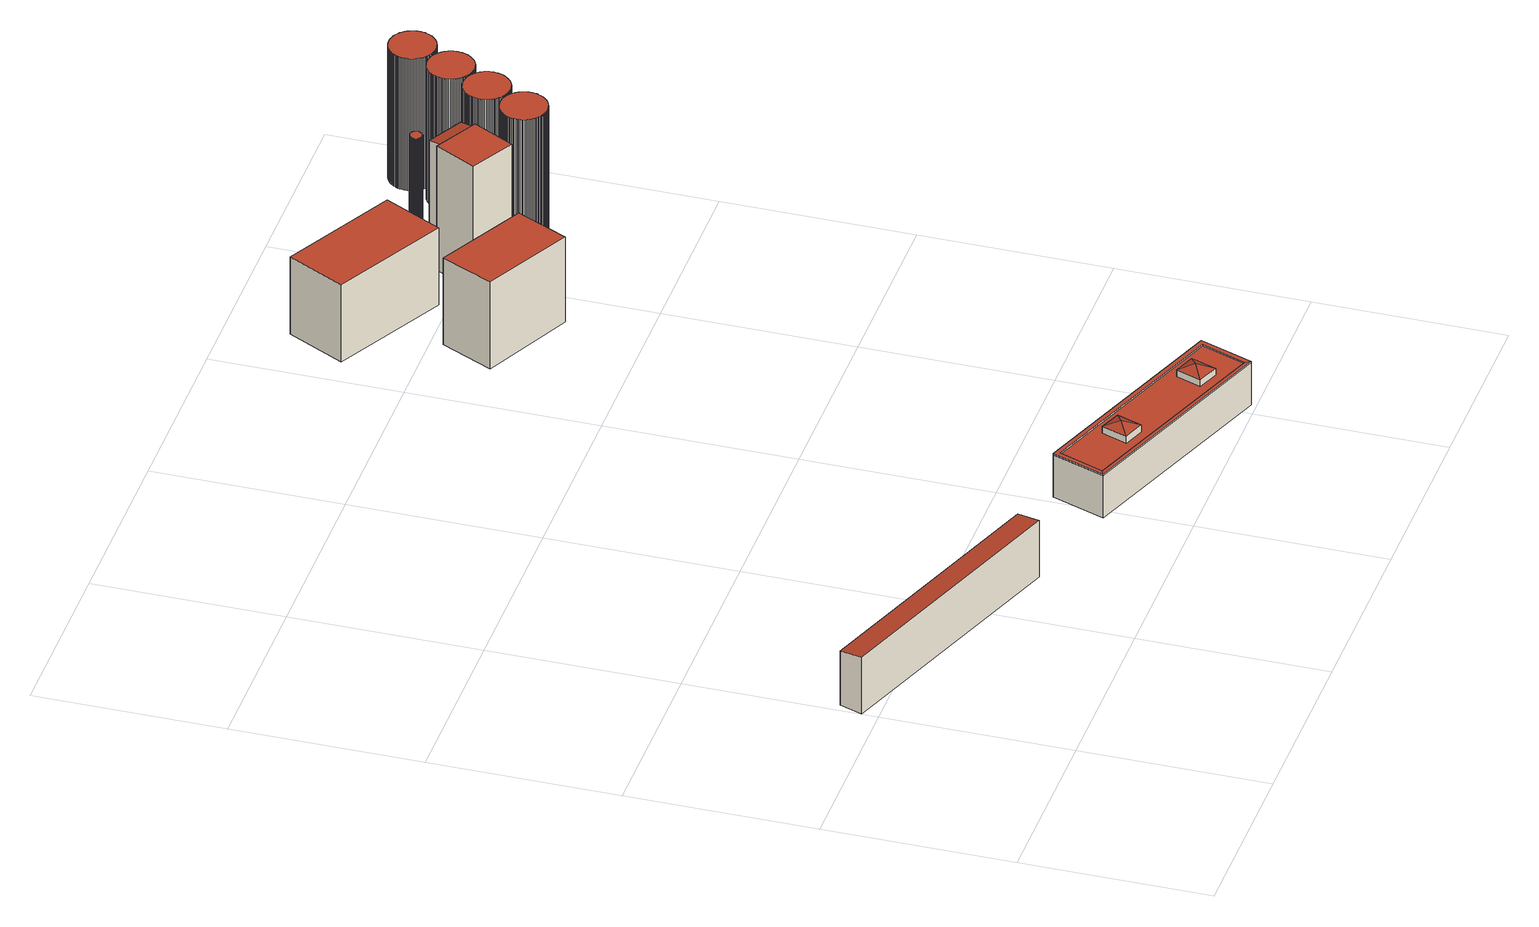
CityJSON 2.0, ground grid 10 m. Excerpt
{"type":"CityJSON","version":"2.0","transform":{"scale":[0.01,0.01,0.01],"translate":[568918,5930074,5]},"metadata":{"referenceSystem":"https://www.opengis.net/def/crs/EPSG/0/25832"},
"CityObjects":{
"building1":{"type":"Building","attributes":{"Grundfläche 2D":"18.903784","Grundhöhe NN":"5.125"},"geometry":[{"type":"Solid","lod":"3","boundaries":[[[[0,1,2,3]],[[4,5,3,2]],[[5,6,0,3]],[[6,7,1,0]],[[7,4,2,1]],[[7,6,5,4]]]],"semantics":{"surfaces":[{"type":"RoofSurface"},{"type":"WallSurface"},{"type":"GroundSurface"}],"values":[[0,1,1,1,1,2]]}}]},
"building2":{"type":"Building","attributes":{"Grundfläche 2D":"36.428484","Grundhöhe NN":"5.443"},"children":["building2-1","building2-2","building2-3","building2-4"],"geometry":[{"type":"Solid","lod":"3","boundaries":[[[[8,9,10,11]],[[12,13,11,10]],[[13,14,8,11]],[[14,15,9,8]],[[15,12,10,9]],[[15,14,13,12]]]],"semantics":{"surfaces":[{"type":"RoofSurface"},{"type":"WallSurface"},{"type":"GroundSurface"}],"values":[[0,1,1,1,1,2]]}}]},
"building2-1":{"type":"BuildingInstallation","parents":["building2"],"geometry":[{"type":"MultiSurface","lod":"3","boundaries":[[[16,17,18,19]],[[11,8,16,19]],[[20,21,18,17]]],"semantics":{"surfaces":[{"type":"RoofSurface"},{"type":"WallSurface"}],"values":[0,1,1]}}]},
"building2-2":{"type":"BuildingInstallation","parents":["building2"],"geometry":[{"type":"MultiSurface","lod":"3","boundaries":[[[22,23,24]],[[24,23,25]],[[26,23,22]],[[25,23,26]],[[22,24,27,28]],[[29,26,22,28]],[[29,30,25,26]],[[30,27,24,25]]],"semantics":{"surfaces":[{"type":"RoofSurface"},{"type":"WallSurface"}],"values":[0,0,0,0,1,1,1,1]}}]},
"building2-3":{"type":"BuildingInstallation","parents":["building2"],"geometry":[{"type":"MultiSurface","lod":"3","boundaries":[[[31,17,16,32,33,19,18,34]],[[8,9,32,16]],[[9,10,33,32]],[[10,11,19,33]],[[21,35,34,18]],[[35,36,31,34]],[[36,20,17,31]]],"semantics":{"surfaces":[{"type":"RoofSurface"},{"type":"WallSurface"}],"values":[0,1,1,1,1,1,1]}}]},
"building2-4":{"type":"BuildingInstallation","parents":["building2"],"geometry":[{"type":"MultiSurface","lod":"3","boundaries":[[[37,38,39]],[[39,38,40]],[[41,38,37]],[[40,38,41]],[[42,43,40,41]],[[44,45,37,39]],[[45,42,41,37]],[[43,44,39,40]]],"semantics":{"surfaces":[{"type":"RoofSurface"},{"type":"WallSurface"}],"values":[0,0,0,0,1,1,1,1]}}]},
"building3":{"type":"Building","attributes":{"Grundfläche 2D":"16.699096","Grundhöhe NN":"5.485"},"geometry":[{"type":"Solid","lod":"3","boundaries":[[[[46,47,48,49]],[[50,51,49,48]],[[51,52,46,49]],[[52,53,47,46]],[[53,50,48,47]],[[53,52,51,50]]]],"semantics":{"surfaces":[{"type":"RoofSurface"},{"type":"WallSurface"},{"type":"GroundSurface"}],"values":[[0,1,1,1,1,2]]}}]},
"building4":{"type":"Building","attributes":{"Grundfläche 2D":"23.544719","Grundhöhe NN":"5.405"},"geometry":[{"type":"Solid","lod":"3","boundaries":[[[[54,55,56,57]],[[58,59,57,56]],[[59,60,54,57]],[[60,61,55,54]],[[61,58,56,55]],[[61,60,59,58]]]],"semantics":{"surfaces":[{"type":"RoofSurface"},{"type":"WallSurface"},{"type":"GroundSurface"}],"values":[[0,1,1,1,1,2]]}}]},
"building5":{"type":"Building","attributes":{"Grundfläche 2D":"8.300608","Grundhöhe NN":"5.250"},"geometry":[{"type":"Solid","lod":"3","boundaries":[[[[62,63,64,65]],[[66,67,68,69]],[[62,65,70,71]],[[63,62,71,72]],[[68,73,74,64,63,72,75,69]],[[65,64,74,70]],[[66,69,75,76]],[[67,66,76,77]],[[68,67,77,73]],[[73,77,76,75,72,71,70,74]]]],"semantics":{"surfaces":[{"type":"RoofSurface"},{"type":"WallSurface"},{"type":"GroundSurface"}],"values":[[0,0,1,1,1,1,1,1,1,2]]}}]},
"building6":{"type":"Building","attributes":{"Grundfläche 2D":"0.317545","Grundhöhe NN":"5.559"},"geometry":[{"type":"Solid","lod":"3","boundaries":[[[[78,79,80,81,82,83,84,85,86,87,88,89,90,91,92,93,94,95,96,97,98,99,100,101,102,103,104,105,106,107,108,109,110,111,112,113,114,115,116,117,118,119,120,121,122,123,124,125,126,127,128,129,130,131,132,133,134,135,136,137,138,139,140,141,142,143,144,145,146,147,148,149,150,151,152,153,154,155,156,157,158,159,160,161,162,163,164,165,166,167,168,169,170]],[[83,82,171,172]],[[84,83,172,173]],[[85,84,173,174]],[[86,85,174,175]],[[87,86,175,176]],[[88,87,176,177]],[[89,88,177,178]],[[90,89,178,179]],[[82,81,180,171]],[[81,80,181,180]],[[91,90,179,182]],[[92,91,182,183]],[[93,92,183,184]],[[94,93,184,185]],[[95,94,185,186]],[[96,95,186,187]],[[97,96,187,188]],[[98,97,188,189]],[[99,98,189,190]],[[100,99,190,191]],[[101,100,191,192]],[[102,101,192,193]],[[103,102,193,194]],[[104,103,194,195]],[[105,104,195,196]],[[106,105,196,197]],[[107,106,197,198]],[[108,107,198,199]],[[109,108,199,200]],[[110,109,200,201]],[[111,110,201,202]],[[112,111,202,203]],[[113,112,203,204]],[[114,113,204,205]],[[115,114,205,206]],[[116,115,206,207]],[[117,116,207,208]],[[118,117,208,209]],[[119,118,209,210]],[[120,119,210,211]],[[121,120,211,212]],[[122,121,212,213]],[[123,122,213,214]],[[124,123,214,215]],[[125,124,215,216]],[[126,125,216,217]],[[127,126,217,218]],[[128,127,218,219]],[[129,128,219,220]],[[130,129,220,221]],[[131,130,221,222]],[[132,131,222,223]],[[133,132,223,224]],[[134,133,224,225]],[[135,134,225,226]],[[227,137,136,135,226,228]],[[138,137,227,229]],[[139,138,229,230]],[[140,139,230,231]],[[141,140,231,232]],[[142,141,232,233]],[[143,142,233,234]],[[144,143,234,235]],[[145,144,235,236]],[[146,145,236,237]],[[147,146,237,238]],[[148,147,238,239]],[[149,148,239,240]],[[150,149,240,241]],[[151,150,241,242]],[[152,151,242,243]],[[153,152,243,244]],[[154,153,244,245]],[[155,154,245,246]],[[156,155,246,247]],[[157,156,247,248]],[[158,157,248,249]],[[159,158,249,250]],[[160,159,250,251]],[[161,160,251,252]],[[162,161,252,253]],[[163,162,253,254]],[[164,163,254,255]],[[165,164,255,256]],[[166,165,256,257]],[[167,166,257,258]],[[168,167,258,259]],[[169,168,259,260]],[[170,169,260,261]],[[78,170,261,262]],[[79,78,262,263]],[[80,79,263,181]],[[253,252,251,250,249,248,247,246,245,244,243,242,241,240,239,238,237,236,235,234,233,232,231,230,229,227,228,226,225,224,223,222,221,220,219,218,217,216,215,214,213,212,211,210,209,208,207,206,205,204,203,202,201,200,199,198,197,196,195,194,193,192,191,190,189,188,187,186,185,184,183,182,179,178,177,176,175,174,173,172,171,180,181,263,262,261,260,259,258,257,256,255,254]]]],"semantics":{"surfaces":[{"type":"RoofSurface"},{"type":"WallSurface"},{"type":"GroundSurface"}],"values":[[0,1,1,1,1,1,1,1,1,1,1,1,1,1,1,1,1,1,1,1,1,1,1,1,1,1,1,1,1,1,1,1,1,1,1,1,1,1,1,1,1,1,1,1,1,1,1,1,1,1,1,1,1,1,1,1,1,1,1,1,1,1,1,1,1,1,1,1,1,1,1,1,1,1,1,1,1,1,1,1,1,1,1,1,1,1,1,1,1,1,1,1,1,2]]}}]},
"building7":{"type":"Building","attributes":{"Grundfläche 2D":"4.514938","Grundhöhe NN":"5.250"},"geometry":[{"type":"Solid","lod":"3","boundaries":[[[[264,265,266,267,268,269,270,271,272,273,274,275,276,277,278,279,280,281,282,283,284,285,286,287,288,289,290,291,292,293,294,295,296,297,298,299,300,301,302,303,304,305,306,307,308,309,310,311,312,313,314,315,316,317,318,319,320,321,322,323,324,325,326,327,328,329,330,331,332,333,334,335,336,337,338,339,340,341,342,343,344,345,346,347,348,349,350,351,352,353,354,355,356,357,358,359,360,361,362,363,364,365,366]],[[367,368,269,268]],[[368,369,270,269]],[[369,370,271,270]],[[370,371,272,271]],[[371,372,273,272]],[[372,373,274,273]],[[373,374,275,274]],[[374,375,276,275]],[[375,376,277,276]],[[377,367,268,267]],[[378,379,265,264]],[[379,380,266,265]],[[380,377,267,266]],[[376,381,278,277]],[[381,382,279,278]],[[382,383,280,279]],[[383,384,281,280]],[[384,385,282,281]],[[385,386,283,282]],[[386,387,284,283]],[[387,388,285,284]],[[388,389,286,285]],[[389,390,287,286]],[[390,391,288,287]],[[391,392,289,288]],[[392,393,290,289]],[[393,394,291,290]],[[394,395,292,291]],[[395,396,293,292]],[[396,397,294,293]],[[397,398,295,294]],[[398,399,296,295]],[[399,400,297,296]],[[400,401,298,297]],[[401,402,299,298]],[[402,403,300,299]],[[403,404,301,300]],[[404,405,302,301]],[[405,406,303,302]],[[406,407,304,303]],[[407,408,305,304]],[[408,409,306,305]],[[409,410,307,306]],[[410,411,308,307]],[[411,412,309,308]],[[412,413,310,309]],[[413,414,311,310]],[[414,415,312,311]],[[415,416,313,312]],[[416,417,314,313]],[[417,418,315,314]],[[418,419,316,315]],[[419,420,317,316]],[[420,421,318,317]],[[421,422,319,318]],[[422,423,320,319]],[[423,424,321,320]],[[424,425,322,321]],[[425,426,323,322]],[[426,427,324,323]],[[427,428,325,324]],[[428,429,326,325]],[[429,430,327,326]],[[430,431,328,327]],[[431,432,329,328]],[[432,433,330,329]],[[433,434,331,330]],[[434,435,332,331]],[[435,436,333,332]],[[436,437,334,333]],[[437,438,335,334]],[[438,439,336,335]],[[439,440,337,336]],[[440,441,338,337]],[[441,442,339,338]],[[442,443,340,339]],[[443,444,341,340]],[[444,445,342,341]],[[445,446,343,342]],[[446,447,344,343]],[[447,448,345,344]],[[448,449,346,345]],[[449,450,347,346]],[[450,451,348,347]],[[451,452,349,348]],[[452,453,350,349]],[[453,454,351,350]],[[454,455,352,351]],[[455,456,353,352]],[[456,457,354,353]],[[457,458,355,354]],[[458,459,356,355]],[[459,460,357,356]],[[460,461,358,357]],[[461,462,359,358]],[[462,463,360,359]],[[463,464,361,360]],[[464,465,362,361]],[[465,466,363,362]],[[466,467,364,363]],[[467,468,365,364]],[[468,469,366,365]],[[469,378,264,366]],[[463,462,461,460,459,458,457,456,455,454,453,452,451,450,449,448,447,446,445,444,443,442,441,440,439,438,437,436,435,434,433,432,431,430,429,428,427,426,425,424,423,422,421,420,419,418,417,416,415,414,413,412,411,410,409,408,407,406,405,404,403,402,401,400,399,398,397,396,395,394,393,392,391,390,389,388,387,386,385,384,383,382,381,376,375,374,373,372,371,370,369,368,367,377,380,379,378,469,468,467,466,465,464]]]],"semantics":{"surfaces":[{"type":"RoofSurface"},{"type":"WallSurface"},{"type":"GroundSurface"}],"values":[[0,1,1,1,1,1,1,1,1,1,1,1,1,1,1,1,1,1,1,1,1,1,1,1,1,1,1,1,1,1,1,1,1,1,1,1,1,1,1,1,1,1,1,1,1,1,1,1,1,1,1,1,1,1,1,1,1,1,1,1,1,1,1,1,1,1,1,1,1,1,1,1,1,1,1,1,1,1,1,1,1,1,1,1,1,1,1,1,1,1,1,1,1,1,1,1,1,1,1,1,1,1,1,1,2]]}}]},
"building8":{"type":"Building","attributes":{"Grundfläche 2D":"4.514686","Grundhöhe NN":"5.250"},"geometry":[{"type":"Solid","lod":"3","boundaries":[[[[470,471,472,473,474,475,476,477,478,479,480,481,482,483,484,485,486,487,488,489,490,491,492,493,494,495,496,497,498,499,500,501,502,503,504,505,506,507,508,509,510,511,512,513,514,515,516,517,518,519,520,521,522,523,524,525,526,527,528,529,530,531,532,533,534,535,536,537,538,539,540,541,542,543,544,545,546,547,548,549,550,551,552,553,554,555,556,557,558,559,560,561,562,563,564,565,566,567,568,569,570,571,572,573]],[[574,575,472,471]],[[575,576,473,472]],[[576,577,474,473]],[[577,578,475,474]],[[578,579,476,475]],[[579,580,477,476]],[[580,581,478,477]],[[581,582,479,478]],[[583,574,471,470]],[[584,585,572,571]],[[585,586,573,572]],[[586,583,470,573]],[[582,587,480,479]],[[587,588,481,480]],[[588,589,482,481]],[[589,590,483,482]],[[590,591,484,483]],[[591,592,485,484]],[[592,593,486,485]],[[593,594,487,486]],[[594,595,488,487]],[[595,596,489,488]],[[596,597,490,489]],[[597,598,491,490]],[[598,599,492,491]],[[599,600,493,492]],[[600,601,494,493]],[[601,602,495,494]],[[602,603,496,495]],[[603,604,497,496]],[[604,605,498,497]],[[605,606,499,498]],[[606,607,500,499]],[[607,608,501,500]],[[608,609,502,501]],[[609,610,503,502]],[[610,611,504,503]],[[611,612,505,504]],[[612,613,506,505]],[[613,614,507,506]],[[614,615,508,507]],[[615,616,509,508]],[[616,617,510,509]],[[617,618,511,510]],[[618,619,512,511]],[[619,620,513,512]],[[620,621,514,513]],[[621,622,515,514]],[[622,623,516,515]],[[623,624,517,516]],[[624,625,518,517]],[[625,626,519,518]],[[626,627,520,519]],[[627,628,521,520]],[[628,629,522,521]],[[629,630,523,522]],[[630,631,524,523]],[[631,632,525,524]],[[632,633,526,525]],[[633,634,527,526]],[[634,635,528,527]],[[635,636,529,528]],[[636,637,530,529]],[[637,638,531,530]],[[638,639,532,531]],[[639,640,533,532]],[[640,641,534,533]],[[641,642,535,534]],[[642,643,536,535]],[[643,644,537,536]],[[644,645,538,537]],[[645,646,539,538]],[[646,647,540,539]],[[647,648,541,540]],[[648,649,542,541]],[[649,650,543,542]],[[650,651,544,543]],[[651,652,545,544]],[[652,653,546,545]],[[653,654,547,546]],[[654,655,548,547]],[[655,656,549,548]],[[656,657,550,549]],[[657,658,551,550]],[[658,659,552,551]],[[659,660,553,552]],[[660,661,554,553]],[[661,662,555,554]],[[662,663,556,555]],[[663,664,557,556]],[[664,665,558,557]],[[665,666,559,558]],[[666,667,560,559]],[[667,668,561,560]],[[668,669,562,561]],[[669,670,563,562]],[[670,671,564,563]],[[671,672,565,564]],[[672,673,566,565]],[[673,674,567,566]],[[674,675,568,567]],[[675,676,569,568]],[[676,677,570,569]],[[677,584,571,570]],[[674,673,672,671,670,669,668,667,666,665,664,663,662,661,660,659,658,657,656,655,654,653,652,651,650,649,648,647,646,645,644,643,642,641,640,639,638,637,636,635,634,633,632,631,630,629,628,627,626,625,624,623,622,621,620,619,618,617,616,615,614,613,612,611,610,609,608,607,606,605,604,603,602,601,600,599,598,597,596,595,594,593,592,591,590,589,588,587,582,581,580,579,578,577,576,575,574,583,586,585,584,677,676,675]]]],"semantics":{"surfaces":[{"type":"RoofSurface"},{"type":"WallSurface"},{"type":"GroundSurface"}],"values":[[0,1,1,1,1,1,1,1,1,1,1,1,1,1,1,1,1,1,1,1,1,1,1,1,1,1,1,1,1,1,1,1,1,1,1,1,1,1,1,1,1,1,1,1,1,1,1,1,1,1,1,1,1,1,1,1,1,1,1,1,1,1,1,1,1,1,1,1,1,1,1,1,1,1,1,1,1,1,1,1,1,1,1,1,1,1,1,1,1,1,1,1,1,1,1,1,1,1,1,1,1,1,1,1,1,2]]}}]},
"building9":{"type":"Building","attributes":{"Grundfläche 2D":"4.514779","Grundhöhe NN":"5.250"},"geometry":[{"type":"Solid","lod":"3","boundaries":[[[[678,679,680,681,682,683,684,685,686,687,688,689,690,691,692,693,694,695,696,697,698,699,700,701,702,703,704,705,706,707,708,709,710,711,712,713,714,715,716,717,718,719,720,721,722,723,724,725,726,727,728,729,730,731,732,733,734,735,736,737,738,739,740,741,742,743,744,745,746,747,748,749,750,751,752,753,754,755,756,757,758,759,760,761,762,763,764,765,766,767,768,769,770,771,772,773,774,775,776,777,778,779,780]],[[680,679,781,782]],[[681,680,782,783]],[[682,681,783,784]],[[683,682,784,785]],[[684,683,785,786]],[[685,684,786,787]],[[686,685,787,788]],[[687,686,788,789]],[[688,687,789,790]],[[679,678,791,781]],[[779,778,792,793]],[[780,779,793,794]],[[678,780,794,791]],[[689,688,790,795]],[[690,689,795,796]],[[691,690,796,797]],[[692,691,797,798]],[[693,692,798,799]],[[694,693,799,800]],[[695,694,800,801]],[[696,695,801,802]],[[697,696,802,803]],[[698,697,803,804]],[[699,698,804,805]],[[700,699,805,806]],[[701,700,806,807]],[[702,701,807,808]],[[703,702,808,809]],[[704,703,809,810]],[[705,704,810,811]],[[706,705,811,812]],[[707,706,812,813]],[[708,707,813,814]],[[709,708,814,815]],[[710,709,815,816]],[[711,710,816,817]],[[712,711,817,818]],[[713,712,818,819]],[[714,713,819,820]],[[715,714,820,821]],[[822,717,716,715,821,823]],[[718,717,822,824]],[[719,718,824,825]],[[720,719,825,826]],[[721,720,826,827]],[[722,721,827,828]],[[723,722,828,829]],[[724,723,829,830]],[[725,724,830,831]],[[726,725,831,832]],[[727,726,832,833]],[[728,727,833,834]],[[729,728,834,835]],[[730,729,835,836]],[[731,730,836,837]],[[732,731,837,838]],[[733,732,838,839]],[[734,733,839,840]],[[735,734,840,841]],[[736,735,841,842]],[[737,736,842,843]],[[738,737,843,844]],[[739,738,844,845]],[[740,739,845,846]],[[741,740,846,847]],[[742,741,847,848]],[[743,742,848,849]],[[744,743,849,850]],[[745,744,850,851]],[[746,745,851,852]],[[747,746,852,853]],[[748,747,853,854]],[[749,748,854,855]],[[750,749,855,856]],[[751,750,856,857]],[[752,751,857,858]],[[753,752,858,859]],[[754,753,859,860]],[[755,754,860,861]],[[756,755,861,862]],[[757,756,862,863]],[[758,757,863,864]],[[759,758,864,865]],[[760,759,865,866]],[[761,760,866,867]],[[762,761,867,868]],[[763,762,868,869]],[[764,763,869,870]],[[765,764,870,871]],[[766,765,871,872]],[[767,766,872,873]],[[768,767,873,874]],[[769,768,874,875]],[[876,771,770,769,875,877]],[[772,771,876,878]],[[773,772,878,879]],[[774,773,879,880]],[[775,774,880,881]],[[776,775,881,882]],[[777,776,882,883]],[[778,777,883,792]],[[880,879,878,876,877,875,874,873,872,871,870,869,868,867,866,865,864,863,862,861,860,859,858,857,856,855,854,853,852,851,850,849,848,847,846,845,844,843,842,841,840,839,838,837,836,835,834,833,832,831,830,829,828,827,826,825,824,822,823,821,820,819,818,817,816,815,814,813,812,811,810,809,808,807,806,805,804,803,802,801,800,799,798,797,796,795,790,789,788,787,786,785,784,783,782,781,791,794,793,792,883,882,881]]]],"semantics":{"surfaces":[{"type":"RoofSurface"},{"type":"WallSurface"},{"type":"GroundSurface"}],"values":[[0,1,1,1,1,1,1,1,1,1,1,1,1,1,1,1,1,1,1,1,1,1,1,1,1,1,1,1,1,1,1,1,1,1,1,1,1,1,1,1,1,1,1,1,1,1,1,1,1,1,1,1,1,1,1,1,1,1,1,1,1,1,1,1,1,1,1,1,1,1,1,1,1,1,1,1,1,1,1,1,1,1,1,1,1,1,1,1,1,1,1,1,1,1,1,1,1,1,1,1,1,1,2]]}}]},
"building10":{"type":"Building","attributes":{"Grundfläche 2D":"4.514724","Grundhöhe NN":"5.250"},"geometry":[{"type":"Solid","lod":"3","boundaries":[[[[884,885,886,887,888,889,890,891,892,893,894,895,896,897,898,899,900,901,902,903,904,905,906,907,908,909,910,911,912,913,914,915,916,917,918,919,920,921,922,923,924,925,926,927,928,929,930,931,932,933,934,935,936,937,938,939,940,941,942,943,944,945,946,947,948,949,950,951,952,953,954,955,956,957,958,959,960,961,962,963,964,965,966,967,968,969,970,971,972,973,974,975,976,977,978,979,980,981,982,983,984]],[[985,986,887,886]],[[986,987,888,887]],[[987,988,889,888]],[[988,989,890,889]],[[989,990,891,890]],[[990,991,892,891]],[[991,992,893,892]],[[992,993,894,893]],[[994,985,886,885]],[[995,996,984,983]],[[996,997,884,984]],[[997,994,885,884]],[[993,998,895,894]],[[998,999,896,895]],[[999,1000,897,896]],[[1000,1001,898,897]],[[1001,1002,899,898]],[[1002,1003,900,899]],[[1003,1004,901,900]],[[1004,1005,902,901]],[[1005,1006,903,902]],[[1006,1007,904,903]],[[1007,1008,905,904]],[[1008,1009,906,905]],[[1009,1010,907,906]],[[1010,1011,908,907]],[[1011,1012,909,908]],[[1012,1013,910,909]],[[1013,1014,911,910]],[[1014,1015,912,911]],[[1015,1016,913,912]],[[1016,1017,914,913]],[[1017,1018,915,914]],[[1018,1019,916,915]],[[1019,1020,917,916]],[[1020,1021,918,917]],[[1021,1022,919,918]],[[1022,1023,920,919]],[[1023,1024,921,920]],[[1024,1025,922,921]],[[1025,1026,923,922]],[[1026,1027,924,923]],[[1027,1028,925,924]],[[1028,1029,926,925]],[[1029,1030,927,926]],[[1030,1031,928,927]],[[1031,1032,929,928]],[[1032,1033,930,929]],[[1033,1034,931,930]],[[1034,1035,932,931]],[[1035,1036,933,932]],[[1036,1037,934,933]],[[1037,1038,935,934]],[[1038,1039,936,935]],[[1039,1040,937,936]],[[1040,1041,1042,939,938,937]],[[1042,1043,940,939]],[[1043,1044,941,940]],[[1044,1045,942,941]],[[1045,1046,943,942]],[[1046,1047,944,943]],[[1047,1048,945,944]],[[1048,1049,946,945]],[[1049,1050,947,946]],[[1050,1051,948,947]],[[1051,1052,949,948]],[[1052,1053,950,949]],[[1053,1054,951,950]],[[1054,1055,952,951]],[[1055,1056,953,952]],[[1056,1057,954,953]],[[1057,1058,955,954]],[[1058,1059,956,955]],[[1059,1060,957,956]],[[1060,1061,958,957]],[[1061,1062,959,958]],[[1062,1063,960,959]],[[1063,1064,961,960]],[[1064,1065,962,961]],[[1065,1066,963,962]],[[1066,1067,964,963]],[[1067,1068,965,964]],[[1068,1069,966,965]],[[1069,1070,967,966]],[[1070,1071,968,967]],[[1071,1072,969,968]],[[1072,1073,970,969]],[[1073,1074,971,970]],[[1074,1075,972,971]],[[1075,1076,973,972]],[[1076,1077,974,973]],[[1077,1078,975,974]],[[1078,1079,976,975]],[[1079,1080,977,976]],[[1080,1081,978,977]],[[1081,1082,979,978]],[[1082,1083,980,979]],[[1083,1084,981,980]],[[1084,1085,982,981]],[[1085,995,983,982]],[[1081,1080,1079,1078,1077,1076,1075,1074,1073,1072,1071,1070,1069,1068,1067,1066,1065,1064,1063,1062,1061,1060,1059,1058,1057,1056,1055,1054,1053,1052,1051,1050,1049,1048,1047,1046,1045,1044,1043,1042,1041,1040,1039,1038,1037,1036,1035,1034,1033,1032,1031,1030,1029,1028,1027,1026,1025,1024,1023,1022,1021,1020,1019,1018,1017,1016,1015,1014,1013,1012,1011,1010,1009,1008,1007,1006,1005,1004,1003,1002,1001,1000,999,998,993,992,991,990,989,988,987,986,985,994,997,996,995,1085,1084,1083,1082]]]],"semantics":{"surfaces":[{"type":"RoofSurface"},{"type":"WallSurface"},{"type":"GroundSurface"}],"values":[[0,1,1,1,1,1,1,1,1,1,1,1,1,1,1,1,1,1,1,1,1,1,1,1,1,1,1,1,1,1,1,1,1,1,1,1,1,1,1,1,1,1,1,1,1,1,1,1,1,1,1,1,1,1,1,1,1,1,1,1,1,1,1,1,1,1,1,1,1,1,1,1,1,1,1,1,1,1,1,1,1,1,1,1,1,1,1,1,1,1,1,1,1,1,1,1,1,1,1,1,1,2]]}}]}
},
"vertices":[
[1417,718,332],[49,1209,332],[6,1087,345],[1373,595,345],[6,1087,12],[1373,595,12],[1417,718,12],[49,1209,12],
[3031,15,292],[3135,299,292],[2004,712,292],[1900,428,292],[2004,712,44],[1900,428,44],[3031,15,44],[3135,299,44],
[3031,15,301],[3016,43,301],[1929,441,301],[1900,428,301],[3016,43,292],[1929,441,292],
[2315,359,332],[2285,451,361],[2200,401,332],[2250,537,332],[2365,494,332],[2200,401,292],[2315,359,292],[2365,494,292],[2250,537,292],
[3104,284,301],[3135,299,301],[2004,712,301],[2017,682,301],[2017,682,292],[3104,284,292],
[2882,152,332],[2853,244,361],[2767,194,332],[2817,330,332],[2932,287,332],[2932,287,292],[2817,330,292],[2767,194,292],[2882,152,292],
[2887,3684,549],[2397,3920,562],[2264,3643,562],[2753,3408,549],[2264,3643,49],[2753,3408,49],[2887,3684,49],[2397,3920,49],
[2886,4350,496],[2283,4663,496],[2124,4355,496],[2727,4042,496],[2124,4355,41],[2727,4042,41],[2886,4350,41],[2283,4663,41],
[3152,3799,756],[3268,4019,756],[3033,4143,756],[2916,3923,756],[3285,4096,740],[3089,4199,740],[3054,4132,753],[3249,4029,753],[2916,3923,25],[3152,3799,25],[3268,4019,25],[3054,4132,25],[3033,4143,25],[3249,4029,25],[3285,4096,25],[3089,4199,25],
[3097,4291,765],[3095,4292,765],[3093,4292,765],[3089,4294,765],[3088,4294,765],[3085,4294,765],[3083,4295,765],[3081,4295,765],[3080,4295,765],[3078,4294,765],[3076,4294,765],[3072,4293,765],[3070,4292,765],[3068,4292,765],[3066,4291,765],[3063,4288,765],[3061,4287,765],[3060,4286,765],[3058,4284,765],[3057,4283,765],[3056,4281,765],[3055,4280,765],[3054,4278,765],[3053,4276,765],[3052,4274,765],[3051,4272,765],[3051,4271,765],[3051,4268,765],[3050,4267,765],[3050,4265,765],[3050,4263,765],[3050,4261,765],[3050,4259,765],[3051,4257,765],[3051,4255,765],[3052,4253,765],[3052,4251,765],[3053,4249,765],[3054,4247,765],[3055,4246,765],[3056,4244,765],[3057,4242,765],[3059,4241,765],[3060,4239,765],[3062,4238,765],[3063,4237,765],[3065,4236,765],[3067,4235,765],[3068,4234,765],[3070,4233,765],[3072,4233,765],[3074,4232,765],[3076,4232,765],[3078,4231,765],[3082,4231,765],[3084,4231,765],[3086,4231,765],[3088,4232,765],[3090,4232,765],[3092,4233,765],[3094,4233,765],[3095,4234,765],[3097,4235,765],[3099,4236,765],[3101,4237,765],[3102,4238,765],[3104,4240,765],[3105,4241,765],[3106,4243,765],[3108,4244,765],[3109,4246,765],[3110,4248,765],[3111,4250,765],[3111,4251,765],[3112,4253,765],[3113,4255,765],[3113,4257,765],[3113,4259,765],[3114,4261,765],[3114,4265,765],[3113,4267,765],[3112,4271,765],[3112,4273,765],[3111,4275,765],[3110,4277,765],[3109,4278,765],[3108,4280,765],[3106,4283,765],[3105,4285,765],[3103,4286,765],[3102,4288,765],[3100,4289,765],[3099,4290,765],[3088,4294,56],[3085,4294,56],[3083,4295,56],[3081,4295,56],[3080,4295,56],[3078,4294,56],[3076,4294,56],[3072,4293,56],[3070,4292,56],[3089,4294,56],[3093,4292,56],[3068,4292,56],[3066,4291,56],[3063,4288,56],[3061,4287,56],[3060,4286,56],[3058,4284,56],[3057,4283,56],[3056,4281,56],[3055,4280,56],[3054,4278,56],[3053,4276,56],[3052,4274,56],[3051,4272,56],[3051,4271,56],[3051,4268,56],[3050,4267,56],[3050,4265,56],[3050,4263,56],[3050,4261,56],[3050,4259,56],[3051,4257,56],[3051,4255,56],[3052,4253,56],[3052,4251,56],[3053,4249,56],[3054,4247,56],[3055,4246,56],[3056,4244,56],[3057,4242,56],[3059,4241,56],[3060,4239,56],[3062,4238,56],[3063,4237,56],[3065,4236,56],[3067,4235,56],[3068,4234,56],[3070,4233,56],[3072,4233,56],[3074,4232,56],[3076,4232,56],[3078,4231,56],[3082,4231,56],[3084,4231,56],[3086,4231,56],[3088,4232,56],[3092,4233,56],[3090,4232,56],[3094,4233,56],[3095,4234,56],[3097,4235,56],[3099,4236,56],[3101,4237,56],[3102,4238,56],[3104,4240,56],[3105,4241,56],[3106,4243,56],[3108,4244,56],[3109,4246,56],[3110,4248,56],[3111,4250,56],[3111,4251,56],[3112,4253,56],[3113,4255,56],[3113,4257,56],[3113,4259,56],[3114,4261,56],[3114,4265,56],[3113,4267,56],[3112,4271,56],[3112,4273,56],[3111,4275,56],[3110,4277,56],[3109,4278,56],[3108,4280,56],[3106,4283,56],[3105,4285,56],[3103,4286,56],[3102,4288,56],[3100,4289,56],[3099,4290,56],[3097,4291,56],[3095,4292,56],
[3454,3926,809],[3447,3929,809],[3440,3931,809],[3432,3932,809],[3425,3933,809],[3417,3934,809],[3412,3934,809],[3410,3934,809],[3402,3934,809],[3395,3933,809],[3387,3932,809],[3380,3930,809],[3373,3928,809],[3366,3925,809],[3359,3922,809],[3352,3919,809],[3346,3915,809],[3339,3911,809],[3333,3906,809],[3328,3901,809],[3322,3896,809],[3318,3890,809],[3313,3884,809],[3309,3878,809],[3305,3871,809],[3302,3865,809],[3299,3858,809],[3296,3851,809],[3294,3843,809],[3293,3836,809],[3291,3829,809],[3291,3821,809],[3291,3813,809],[3291,3806,809],[3292,3799,809],[3293,3791,809],[3294,3784,809],[3297,3776,809],[3299,3769,809],[3302,3762,809],[3306,3756,809],[3310,3749,809],[3314,3743,809],[3319,3737,809],[3324,3732,809],[3329,3726,809],[3335,3721,809],[3341,3717,809],[3347,3713,809],[3353,3709,809],[3360,3705,809],[3367,3703,809],[3374,3700,809],[3381,3698,809],[3389,3696,809],[3396,3695,809],[3404,3695,809],[3411,3694,809],[3419,3695,809],[3426,3695,809],[3434,3697,809],[3441,3698,809],[3448,3700,809],[3455,3703,809],[3462,3706,809],[3469,3710,809],[3475,3713,809],[3482,3718,809],[3488,3722,809],[3493,3727,809],[3498,3733,809],[3503,3738,809],[3508,3745,809],[3512,3751,809],[3516,3757,809],[3519,3764,809],[3522,3771,809],[3525,3778,809],[3527,3785,809],[3528,3793,809],[3530,3800,809],[3530,3808,809],[3530,3815,809],[3530,3823,809],[3529,3830,809],[3528,3838,809],[3526,3845,809],[3524,3852,809],[3522,3859,809],[3519,3866,809],[3515,3873,809],[3511,3879,809],[3508,3885,809],[3507,3885,809],[3506,3886,809],[3502,3891,809],[3497,3897,809],[3492,3902,809],[3486,3907,809],[3480,3912,809],[3474,3916,809],[3468,3920,809],[3461,3923,809],[3425,3933,25],[3417,3934,25],[3412,3934,25],[3410,3934,25],[3402,3934,25],[3395,3933,25],[3387,3932,25],[3380,3930,25],[3373,3928,25],[3366,3925,25],[3432,3932,25],[3454,3926,25],[3447,3929,25],[3440,3931,25],[3359,3922,25],[3352,3919,25],[3346,3915,25],[3339,3911,25],[3333,3906,25],[3328,3901,25],[3322,3896,25],[3318,3890,25],[3313,3884,25],[3309,3878,25],[3305,3871,25],[3302,3865,25],[3299,3858,25],[3296,3851,25],[3294,3843,25],[3293,3836,25],[3291,3829,25],[3291,3821,25],[3291,3813,25],[3291,3806,25],[3292,3799,25],[3293,3791,25],[3294,3784,25],[3297,3776,25],[3299,3769,25],[3302,3762,25],[3306,3756,25],[3310,3749,25],[3314,3743,25],[3319,3737,25],[3324,3732,25],[3329,3726,25],[3335,3721,25],[3341,3717,25],[3347,3713,25],[3353,3709,25],[3360,3705,25],[3367,3703,25],[3374,3700,25],[3381,3698,25],[3389,3696,25],[3396,3695,25],[3404,3695,25],[3411,3694,25],[3419,3695,25],[3426,3695,25],[3434,3697,25],[3441,3698,25],[3448,3700,25],[3455,3703,25],[3462,3706,25],[3469,3710,25],[3475,3713,25],[3482,3718,25],[3488,3722,25],[3493,3727,25],[3498,3733,25],[3503,3738,25],[3508,3745,25],[3512,3751,25],[3516,3757,25],[3519,3764,25],[3522,3771,25],[3525,3778,25],[3527,3785,25],[3528,3793,25],[3530,3800,25],[3530,3808,25],[3530,3815,25],[3530,3823,25],[3529,3830,25],[3528,3838,25],[3526,3845,25],[3524,3852,25],[3522,3859,25],[3519,3866,25],[3515,3873,25],[3511,3879,25],[3508,3885,25],[3507,3885,25],[3506,3886,25],[3502,3891,25],[3497,3897,25],[3492,3902,25],[3486,3907,25],[3480,3912,25],[3474,3916,25],[3468,3920,25],[3461,3923,25],
[3546,4154,809],[3539,4155,809],[3531,4156,809],[3523,4156,809],[3516,4156,809],[3508,4155,809],[3501,4154,809],[3494,4152,809],[3486,4150,809],[3479,4147,809],[3472,4144,809],[3466,4141,809],[3459,4137,809],[3453,4133,809],[3447,4128,809],[3442,4123,809],[3436,4117,809],[3431,4112,809],[3427,4106,809],[3423,4100,809],[3419,4093,809],[3415,4086,809],[3412,4079,809],[3410,4072,809],[3408,4065,809],[3406,4058,809],[3405,4050,809],[3405,4043,809],[3404,4035,809],[3405,4028,809],[3405,4020,809],[3407,4013,809],[3408,4005,809],[3410,3998,809],[3413,3991,809],[3416,3984,809],[3420,3978,809],[3423,3971,809],[3427,3966,809],[3428,3965,809],[3428,3964,809],[3432,3959,809],[3437,3953,809],[3443,3948,809],[3448,3943,809],[3454,3938,809],[3461,3934,809],[3467,3930,809],[3474,3927,809],[3481,3924,809],[3488,3922,809],[3495,3920,809],[3503,3918,809],[3510,3917,809],[3518,3916,809],[3520,3916,809],[3525,3916,809],[3533,3916,809],[3540,3917,809],[3547,3918,809],[3555,3920,809],[3562,3922,809],[3569,3925,809],[3576,3928,809],[3583,3931,809],[3589,3935,809],[3595,3939,809],[3601,3944,809],[3607,3949,809],[3612,3954,809],[3617,3960,809],[3622,3966,809],[3626,3972,809],[3630,3979,809],[3633,3986,809],[3636,3993,809],[3639,4000,809],[3641,4007,809],[3642,4014,809],[3643,4022,809],[3644,4029,809],[3644,4037,809],[3644,4044,809],[3643,4052,809],[3642,4059,809],[3640,4067,809],[3638,4074,809],[3635,4081,809],[3632,4088,809],[3629,4095,809],[3625,4101,809],[3621,4106,809],[3621,4107,809],[3616,4113,809],[3611,4119,809],[3606,4124,809],[3600,4129,809],[3594,4133,809],[3588,4138,809],[3581,4142,809],[3575,4145,809],[3568,4148,809],[3561,4150,809],[3553,4152,809],[3539,4155,25],[3531,4156,25],[3523,4156,25],[3516,4156,25],[3508,4155,25],[3501,4154,25],[3494,4152,25],[3486,4150,25],[3479,4147,25],[3546,4154,25],[3568,4148,25],[3561,4150,25],[3553,4152,25],[3472,4144,25],[3466,4141,25],[3459,4137,25],[3453,4133,25],[3447,4128,25],[3442,4123,25],[3436,4117,25],[3431,4112,25],[3427,4106,25],[3423,4100,25],[3419,4093,25],[3415,4086,25],[3412,4079,25],[3410,4072,25],[3408,4065,25],[3406,4058,25],[3405,4050,25],[3405,4043,25],[3404,4035,25],[3405,4028,25],[3405,4020,25],[3407,4013,25],[3408,4005,25],[3410,3998,25],[3413,3991,25],[3416,3984,25],[3420,3978,25],[3423,3971,25],[3427,3966,25],[3428,3965,25],[3428,3964,25],[3432,3959,25],[3437,3953,25],[3443,3948,25],[3448,3943,25],[3454,3938,25],[3461,3934,25],[3467,3930,25],[3474,3927,25],[3481,3924,25],[3488,3922,25],[3495,3920,25],[3503,3918,25],[3510,3917,25],[3518,3916,25],[3520,3916,25],[3525,3916,25],[3533,3916,25],[3540,3917,25],[3547,3918,25],[3555,3920,25],[3562,3922,25],[3569,3925,25],[3576,3928,25],[3583,3931,25],[3589,3935,25],[3595,3939,25],[3601,3944,25],[3607,3949,25],[3612,3954,25],[3617,3960,25],[3622,3966,25],[3626,3972,25],[3630,3979,25],[3633,3986,25],[3636,3993,25],[3639,4000,25],[3641,4007,25],[3642,4014,25],[3643,4022,25],[3644,4029,25],[3644,4037,25],[3644,4044,25],[3643,4052,25],[3642,4059,25],[3640,4067,25],[3638,4074,25],[3635,4081,25],[3632,4088,25],[3629,4095,25],[3625,4101,25],[3621,4106,25],[3621,4107,25],[3616,4113,25],[3611,4119,25],[3606,4124,25],[3600,4129,25],[3594,4133,25],[3588,4138,25],[3581,4142,25],[3575,4145,25],
[3672,4374,803],[3665,4375,803],[3657,4376,803],[3650,4376,803],[3649,4376,803],[3642,4376,803],[3634,4375,803],[3627,4374,803],[3620,4372,803],[3612,4370,803],[3605,4367,803],[3598,4364,803],[3592,4361,803],[3585,4357,803],[3579,4353,803],[3573,4348,803],[3568,4343,803],[3562,4338,803],[3557,4332,803],[3553,4326,803],[3549,4320,803],[3545,4313,803],[3542,4306,803],[3539,4300,803],[3536,4292,803],[3534,4285,803],[3532,4278,803],[3531,4270,803],[3531,4263,803],[3530,4255,803],[3531,4248,803],[3531,4240,803],[3533,4233,803],[3534,4225,803],[3536,4218,803],[3539,4211,803],[3542,4204,803],[3546,4198,803],[3549,4191,803],[3550,4191,803],[3554,4185,803],[3558,4179,803],[3563,4173,803],[3569,4168,803],[3574,4163,803],[3581,4159,803],[3587,4154,803],[3593,4151,803],[3600,4147,803],[3607,4144,803],[3614,4142,803],[3621,4140,803],[3629,4138,803],[3636,4137,803],[3644,4136,803],[3651,4136,803],[3659,4136,803],[3666,4137,803],[3674,4138,803],[3681,4140,803],[3688,4142,803],[3695,4145,803],[3702,4148,803],[3709,4151,803],[3715,4155,803],[3721,4159,803],[3727,4164,803],[3733,4169,803],[3738,4175,803],[3743,4180,803],[3748,4186,803],[3752,4192,803],[3756,4199,803],[3759,4206,803],[3762,4213,803],[3765,4220,803],[3767,4227,803],[3768,4234,803],[3769,4242,803],[3770,4249,803],[3770,4257,803],[3770,4264,803],[3769,4272,803],[3768,4279,803],[3766,4287,803],[3764,4294,803],[3761,4301,803],[3758,4308,803],[3755,4314,803],[3751,4321,803],[3747,4327,803],[3743,4332,803],[3742,4333,803],[3737,4339,803],[3732,4344,803],[3726,4349,803],[3720,4354,803],[3714,4358,803],[3707,4362,803],[3701,4365,803],[3694,4368,803],[3687,4370,803],[3679,4372,803],[3665,4375,25],[3657,4376,25],[3650,4376,25],[3649,4376,25],[3642,4376,25],[3634,4375,25],[3627,4374,25],[3620,4372,25],[3612,4370,25],[3605,4367,25],[3672,4374,25],[3694,4368,25],[3687,4370,25],[3679,4372,25],[3598,4364,25],[3592,4361,25],[3585,4357,25],[3579,4353,25],[3573,4348,25],[3568,4343,25],[3562,4338,25],[3557,4332,25],[3553,4326,25],[3549,4320,25],[3545,4313,25],[3542,4306,25],[3539,4300,25],[3536,4292,25],[3534,4285,25],[3532,4278,25],[3531,4270,25],[3531,4263,25],[3530,4255,25],[3531,4248,25],[3531,4240,25],[3533,4233,25],[3534,4225,25],[3536,4218,25],[3539,4211,25],[3542,4204,25],[3546,4198,25],[3550,4191,25],[3549,4191,25],[3554,4185,25],[3558,4179,25],[3563,4173,25],[3569,4168,25],[3574,4163,25],[3581,4159,25],[3587,4154,25],[3593,4151,25],[3600,4147,25],[3607,4144,25],[3614,4142,25],[3621,4140,25],[3629,4138,25],[3636,4137,25],[3644,4136,25],[3651,4136,25],[3659,4136,25],[3666,4137,25],[3674,4138,25],[3681,4140,25],[3688,4142,25],[3695,4145,25],[3702,4148,25],[3709,4151,25],[3715,4155,25],[3721,4159,25],[3727,4164,25],[3733,4169,25],[3738,4175,25],[3743,4180,25],[3748,4186,25],[3752,4192,25],[3756,4199,25],[3759,4206,25],[3762,4213,25],[3765,4220,25],[3767,4227,25],[3768,4234,25],[3769,4242,25],[3770,4249,25],[3770,4257,25],[3770,4264,25],[3769,4272,25],[3768,4279,25],[3766,4287,25],[3764,4294,25],[3761,4301,25],[3758,4308,25],[3755,4314,25],[3751,4321,25],[3747,4327,25],[3743,4332,25],[3737,4339,25],[3742,4333,25],[3732,4344,25],[3726,4349,25],[3720,4354,25],[3714,4358,25],[3707,4362,25],[3701,4365,25],
[3792,4600,803],[3785,4602,803],[3777,4603,803],[3770,4604,803],[3762,4604,803],[3755,4604,803],[3747,4603,803],[3740,4602,803],[3733,4600,803],[3725,4598,803],[3718,4595,803],[3711,4592,803],[3705,4589,803],[3698,4585,803],[3692,4581,803],[3686,4576,803],[3681,4571,803],[3675,4566,803],[3670,4560,803],[3666,4554,803],[3661,4548,803],[3658,4541,803],[3654,4534,803],[3651,4528,803],[3649,4521,803],[3647,4513,803],[3645,4506,803],[3644,4498,803],[3643,4491,803],[3643,4483,803],[3644,4476,803],[3644,4468,803],[3645,4461,803],[3647,4454,803],[3649,4446,803],[3652,4439,803],[3655,4432,803],[3658,4426,803],[3662,4419,803],[3667,4413,803],[3671,4407,803],[3676,4401,803],[3682,4396,803],[3687,4391,803],[3693,4387,803],[3700,4383,803],[3706,4379,803],[3713,4375,803],[3720,4372,803],[3727,4370,803],[3734,4368,803],[3742,4366,803],[3749,4365,803],[3756,4364,803],[3760,4364,803],[3764,4364,803],[3771,4364,803],[3779,4365,803],[3786,4367,803],[3794,4368,803],[3801,4370,803],[3808,4373,803],[3815,4376,803],[3822,4379,803],[3828,4383,803],[3834,4388,803],[3840,4392,803],[3846,4397,803],[3851,4403,803],[3856,4408,803],[3861,4414,803],[3865,4421,803],[3869,4427,803],[3872,4434,803],[3875,4441,803],[3877,4448,803],[3880,4455,803],[3881,4462,803],[3882,4470,803],[3883,4477,803],[3883,4485,803],[3883,4492,803],[3882,4500,803],[3881,4507,803],[3879,4515,803],[3877,4522,803],[3874,4529,803],[3871,4536,803],[3868,4543,803],[3864,4549,803],[3860,4555,803],[3855,4561,803],[3850,4567,803],[3845,4572,803],[3839,4577,803],[3833,4582,803],[3827,4586,803],[3820,4590,803],[3814,4593,803],[3807,4596,803],[3799,4598,803],[3777,4603,25],[3770,4604,25],[3762,4604,25],[3755,4604,25],[3747,4603,25],[3740,4602,25],[3733,4600,25],[3725,4598,25],[3718,4595,25],[3785,4602,25],[3807,4596,25],[3799,4598,25],[3792,4600,25],[3711,4592,25],[3705,4589,25],[3698,4585,25],[3692,4581,25],[3686,4576,25],[3681,4571,25],[3675,4566,25],[3670,4560,25],[3666,4554,25],[3661,4548,25],[3658,4541,25],[3654,4534,25],[3651,4528,25],[3649,4521,25],[3647,4513,25],[3645,4506,25],[3644,4498,25],[3643,4491,25],[3643,4483,25],[3644,4476,25],[3644,4468,25],[3645,4461,25],[3647,4454,25],[3649,4446,25],[3652,4439,25],[3655,4432,25],[3658,4426,25],[3662,4419,25],[3667,4413,25],[3671,4407,25],[3676,4401,25],[3682,4396,25],[3687,4391,25],[3693,4387,25],[3700,4383,25],[3706,4379,25],[3713,4375,25],[3720,4372,25],[3727,4370,25],[3734,4368,25],[3742,4366,25],[3749,4365,25],[3756,4364,25],[3760,4364,25],[3764,4364,25],[3771,4364,25],[3779,4365,25],[3786,4367,25],[3794,4368,25],[3801,4370,25],[3808,4373,25],[3815,4376,25],[3822,4379,25],[3828,4383,25],[3834,4388,25],[3840,4392,25],[3846,4397,25],[3851,4403,25],[3856,4408,25],[3861,4414,25],[3865,4421,25],[3869,4427,25],[3872,4434,25],[3875,4441,25],[3877,4448,25],[3880,4455,25],[3881,4462,25],[3882,4470,25],[3883,4477,25],[3883,4485,25],[3883,4492,25],[3882,4500,25],[3881,4507,25],[3879,4515,25],[3877,4522,25],[3874,4529,25],[3871,4536,25],[3868,4543,25],[3864,4549,25],[3860,4555,25],[3855,4561,25],[3850,4567,25],[3845,4572,25],[3839,4577,25],[3833,4582,25],[3827,4586,25],[3820,4590,25],[3814,4593,25]
]}
